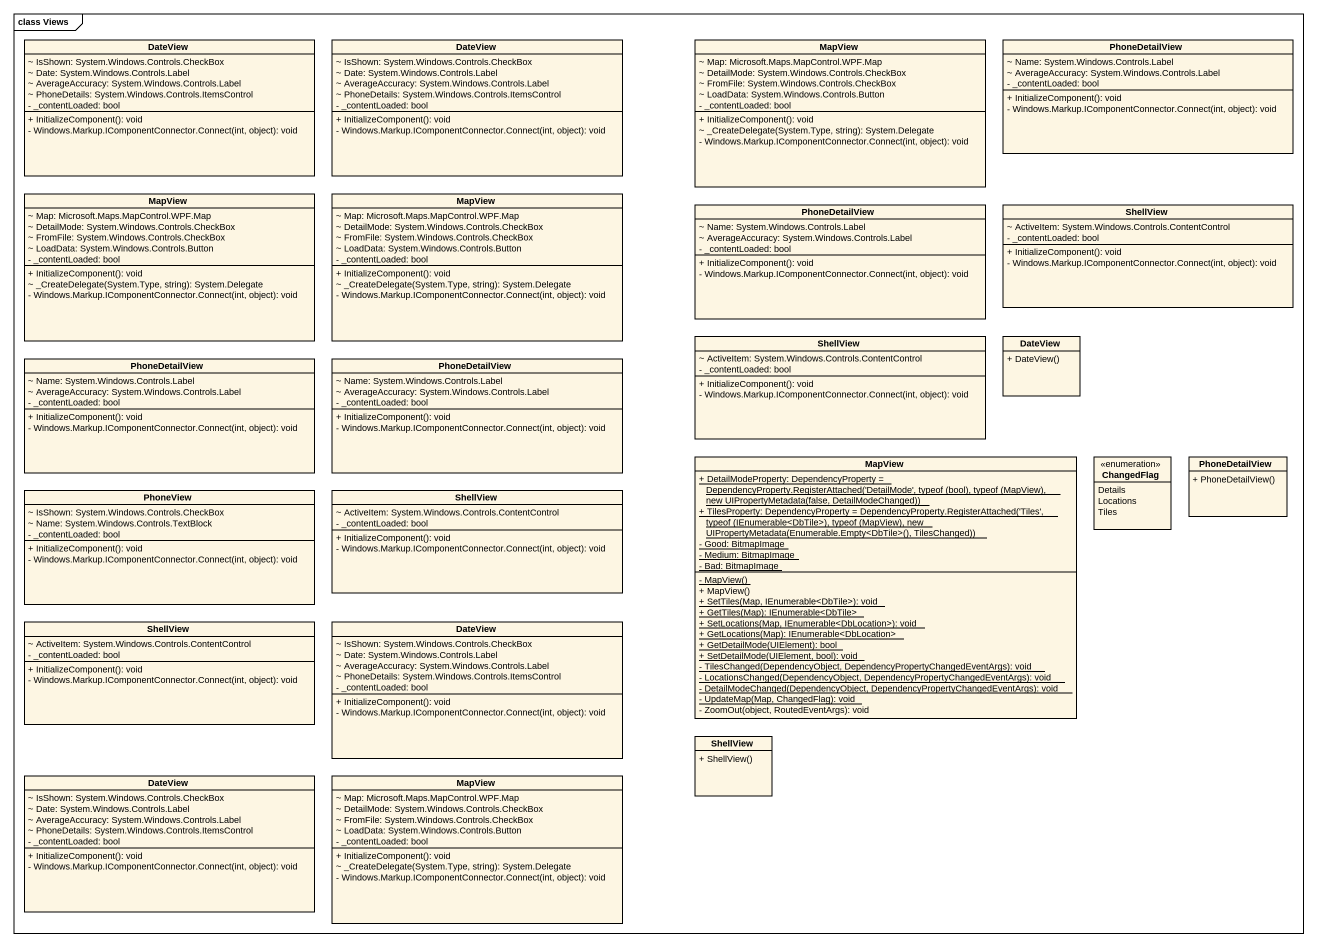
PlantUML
@startuml
mainframe class Views
hide circle
hide empty members
skinparam classAttributeIconSize 0
class DateView {
  ~ IsShown: System.Windows.Controls.CheckBox
  ~ Date: System.Windows.Controls.Label
  ~ AverageAccuracy: System.Windows.Controls.Label
  ~ PhoneDetails: System.Windows.Controls.ItemsControl
  - _contentLoaded: bool
  + InitializeComponent(): void
  - Windows.Markup.IComponentConnector.Connect(int, object): void
}
class "DateView" as DateView_2 {
  ~ IsShown: System.Windows.Controls.CheckBox
  ~ Date: System.Windows.Controls.Label
  ~ AverageAccuracy: System.Windows.Controls.Label
  ~ PhoneDetails: System.Windows.Controls.ItemsControl
  - _contentLoaded: bool
  + InitializeComponent(): void
  - Windows.Markup.IComponentConnector.Connect(int, object): void
}
class MapView {
  ~ Map: Microsoft.Maps.MapControl.WPF.Map
  ~ DetailMode: System.Windows.Controls.CheckBox
  ~ FromFile: System.Windows.Controls.CheckBox
  ~ LoadData: System.Windows.Controls.Button
  - _contentLoaded: bool
  + InitializeComponent(): void
  ~ _CreateDelegate(System.Type, string): System.Delegate
  - Windows.Markup.IComponentConnector.Connect(int, object): void
}
class PhoneDetailView {
  ~ Name: System.Windows.Controls.Label
  ~ AverageAccuracy: System.Windows.Controls.Label
  - _contentLoaded: bool
  + InitializeComponent(): void
  - Windows.Markup.IComponentConnector.Connect(int, object): void
}
class "MapView" as MapView_2 {
  ~ Map: Microsoft.Maps.MapControl.WPF.Map
  ~ DetailMode: System.Windows.Controls.CheckBox
  ~ FromFile: System.Windows.Controls.CheckBox
  ~ LoadData: System.Windows.Controls.Button
  - _contentLoaded: bool
  + InitializeComponent(): void
  ~ _CreateDelegate(System.Type, string): System.Delegate
  - Windows.Markup.IComponentConnector.Connect(int, object): void
}
class "MapView" as MapView_3 {
  ~ Map: Microsoft.Maps.MapControl.WPF.Map
  ~ DetailMode: System.Windows.Controls.CheckBox
  ~ FromFile: System.Windows.Controls.CheckBox
  ~ LoadData: System.Windows.Controls.Button
  - _contentLoaded: bool
  + InitializeComponent(): void
  ~ _CreateDelegate(System.Type, string): System.Delegate
  - Windows.Markup.IComponentConnector.Connect(int, object): void
}
class "PhoneDetailView" as PhoneDetailView_2 {
  ~ Name: System.Windows.Controls.Label
  ~ AverageAccuracy: System.Windows.Controls.Label
  - _contentLoaded: bool
  + InitializeComponent(): void
  - Windows.Markup.IComponentConnector.Connect(int, object): void
}
class ShellView {
  ~ ActiveItem: System.Windows.Controls.ContentControl
  - _contentLoaded: bool
  + InitializeComponent(): void
  - Windows.Markup.IComponentConnector.Connect(int, object): void
}
class "ShellView" as ShellView_2 {
  ~ ActiveItem: System.Windows.Controls.ContentControl
  - _contentLoaded: bool
  + InitializeComponent(): void
  - Windows.Markup.IComponentConnector.Connect(int, object): void
}
class "DateView" as DateView_3 {
  + DateView()
}
class "PhoneDetailView" as PhoneDetailView_3 {
  ~ Name: System.Windows.Controls.Label
  ~ AverageAccuracy: System.Windows.Controls.Label
  - _contentLoaded: bool
  + InitializeComponent(): void
  - Windows.Markup.IComponentConnector.Connect(int, object): void
}
class "PhoneDetailView" as PhoneDetailView_4 {
  ~ Name: System.Windows.Controls.Label
  ~ AverageAccuracy: System.Windows.Controls.Label
  - _contentLoaded: bool
  + InitializeComponent(): void
  - Windows.Markup.IComponentConnector.Connect(int, object): void
}
class "MapView" as MapView_4 {
  {static} {field} + DetailModeProperty: DependencyProperty = DependencyProperty.RegisterAttached('DetailMode', typeof (bool), typeof (MapView), new UIPropertyMetadata(false, DetailModeChanged))
  {static} {field} + TilesProperty: DependencyProperty = DependencyProperty.RegisterAttached('Tiles', typeof (IEnumerable<DbTile>), typeof (MapView), new UIPropertyMetadata(Enumerable.Empty<DbTile>(), TilesChanged))
  {static} - Good: BitmapImage
  {static} - Medium: BitmapImage
  {static} - Bad: BitmapImage
  {static} - MapView()
  + MapView()
  {static} + SetTiles(Map, IEnumerable<DbTile>): void
  {static} + GetTiles(Map): IEnumerable<DbTile>
  {static} + SetLocations(Map, IEnumerable<DbLocation>): void
  {static} + GetLocations(Map): IEnumerable<DbLocation>
  {static} + GetDetailMode(UIElement): bool
  {static} + SetDetailMode(UIElement, bool): void
  {static} - TilesChanged(DependencyObject, DependencyPropertyChangedEventArgs): void
  {static} - LocationsChanged(DependencyObject, DependencyPropertyChangedEventArgs): void
  {static} - DetailModeChanged(DependencyObject, DependencyPropertyChangedEventArgs): void
  {static} - UpdateMap(Map, ChangedFlag): void
  - ZoomOut(object, RoutedEventArgs): void
}
enum ChangedFlag {
  Details
  Locations
  Tiles
}
class "PhoneDetailView" as PhoneDetailView_5 {
  + PhoneDetailView()
}
class PhoneView {
  ~ IsShown: System.Windows.Controls.CheckBox
  ~ Name: System.Windows.Controls.TextBlock
  - _contentLoaded: bool
  + InitializeComponent(): void
  - Windows.Markup.IComponentConnector.Connect(int, object): void
}
class "ShellView" as ShellView_3 {
  ~ ActiveItem: System.Windows.Controls.ContentControl
  - _contentLoaded: bool
  + InitializeComponent(): void
  - Windows.Markup.IComponentConnector.Connect(int, object): void
}
class "ShellView" as ShellView_4 {
  ~ ActiveItem: System.Windows.Controls.ContentControl
  - _contentLoaded: bool
  + InitializeComponent(): void
  - Windows.Markup.IComponentConnector.Connect(int, object): void
}
class "DateView" as DateView_4 {
  ~ IsShown: System.Windows.Controls.CheckBox
  ~ Date: System.Windows.Controls.Label
  ~ AverageAccuracy: System.Windows.Controls.Label
  ~ PhoneDetails: System.Windows.Controls.ItemsControl
  - _contentLoaded: bool
  + InitializeComponent(): void
  - Windows.Markup.IComponentConnector.Connect(int, object): void
}
class "ShellView" as ShellView_5 {
  + ShellView()
}
class "DateView" as DateView_5 {
  ~ IsShown: System.Windows.Controls.CheckBox
  ~ Date: System.Windows.Controls.Label
  ~ AverageAccuracy: System.Windows.Controls.Label
  ~ PhoneDetails: System.Windows.Controls.ItemsControl
  - _contentLoaded: bool
  + InitializeComponent(): void
  - Windows.Markup.IComponentConnector.Connect(int, object): void
}
class "MapView" as MapView_5 {
  ~ Map: Microsoft.Maps.MapControl.WPF.Map
  ~ DetailMode: System.Windows.Controls.CheckBox
  ~ FromFile: System.Windows.Controls.CheckBox
  ~ LoadData: System.Windows.Controls.Button
  - _contentLoaded: bool
  + InitializeComponent(): void
  ~ _CreateDelegate(System.Type, string): System.Delegate
  - Windows.Markup.IComponentConnector.Connect(int, object): void
}
@enduml
